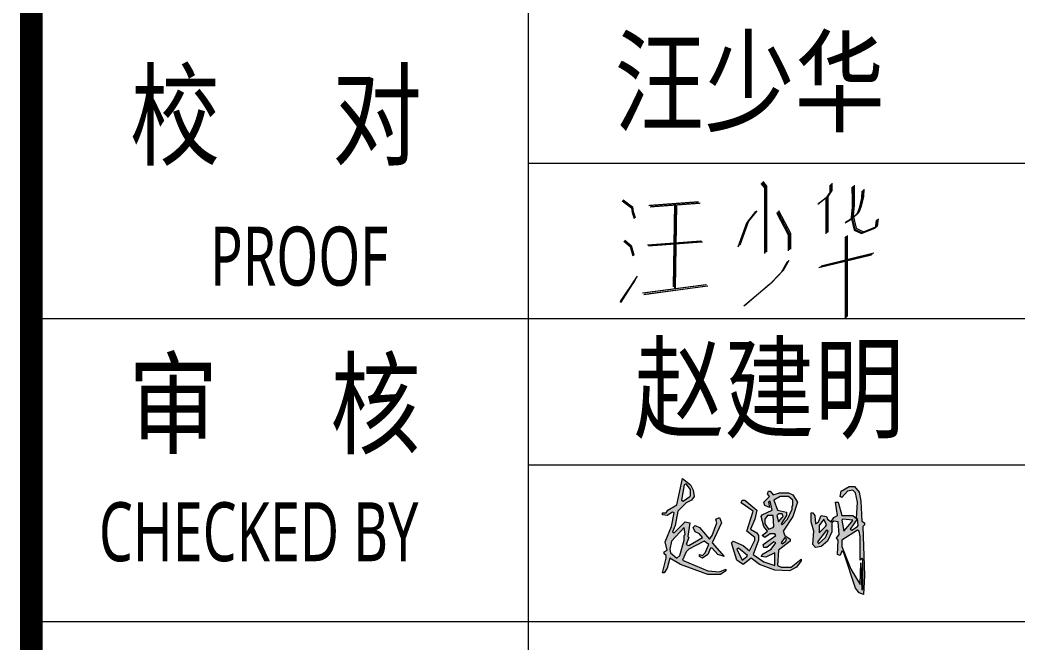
# Model space of a CAD drawing. Header units: inches. Extents: x -3733042 to -3643265, y 623859 to 997713.
# Drawn here: x -3653522 to -3649265, y 886123 to 888762 of the extents above; entities that cross this region are included whole.
import ezdxf
from ezdxf.enums import TextEntityAlignment as Align

# ---------------------------------------------------------------- set-up
doc = ezdxf.new("R2010")
doc.units = ezdxf.units.IN
doc.header["$LTSCALE"] = 1000
doc.header["$MEASUREMENT"] = 0
doc.linetypes.add('LENGSHUI', pattern=[22, 20, -1, 0, -1])
doc.layers.get('0').update_dxf_attribs({"lineweight": 18})
for name, color, linetype, lineweight in [('0-TK', 4, 'Continuous', 18), ('00签名', 7, 'LENGSHUI', 18), ('PUB_TITLE', 153, 'Continuous', 18)]:
    doc.layers.add(name, color=color, linetype=linetype, lineweight=lineweight)
doc.styles.add('-黑体', font='msyh.ttf', dxfattribs={"width": 0.7})

# ---------------------------------------------------------------- blocks, each defined once
blk = doc.blocks.new('A$C41BB26E9')
for p, q in [((782.5, 752.9), (802.8, 727.4)), ((787.3, 758), (807.6, 732.5)), ((794, 763), (814.2, 737.6)), ((807.6, 732.5), (807.6, 366.9)), ((814.2, 737.6), (814.2, 372)), ((1167.2, 743.3), (1167.2, 702.9)), ((1172, 748.3), (1172, 708)), ((1178.7, 753.4), (1178.7, 713.1)), ((1290.1, 732.4), (1291.6, 663)), ((1294.9, 737.5), (1296.4, 668.1)), ((1301.6, 742.6), (1303, 673.2)), ((802.8, 727.4), (802.8, 361.9)), ((1149.4, 674.8), (1105.5, 640.4)), ((1156.1, 679.9), (1112.2, 645.5)), ((1167.2, 702.9), (1144.7, 669.7)), ((1172, 708), (1149.4, 674.8)), ((1149.7, 675.2), (1149.7, 476.7)), ((1178.7, 713.1), (1156.1, 679.9)), ((1156.4, 680.2), (1156.4, 481.7)), ((1303, 673.2), (1302.3, 631.1)), ((1348.1, 674.8), (1335.5, 620.1)), ((1354.7, 679.8), (1342.2, 625.2)), ((1345.4, 709.9), (1343.3, 669.7)), ((1350.1, 715), (1348.1, 674.8)), ((1356.8, 720), (1354.7, 679.8)), ((8.4, 655.9), (60.8, 616.3)), ((11.7, 657.9), (64, 618.3)), ((13.7, 661.4), (66, 621.8)), ((60.8, 616.3), (64.9, 590.8)), ((64, 618.3), (68.1, 592.8)), ((66, 621.8), (70.1, 596.2)), ((158.3, 630.4), (432.3, 650.9)), ((161.6, 631.6), (435.5, 652.1)), ((166, 622.8), (440, 643.3)), ((169.3, 623.9), (443.3, 644.4)), ((300.8, 641.1), (292.8, 177)), ((304, 642.2), (296.1, 178.2)), ((308.5, 633.4), (300.6, 169.4)), ((311.8, 634.6), (303.9, 170.5)), ((1144.7, 669.7), (1100.7, 635.3)), ((1144.9, 670.1), (1144.9, 471.6)), ((1290.9, 621), (1285, 563.4)), ((1295.6, 626.1), (1289.7, 568.5)), ((1291.6, 663), (1290.9, 621)), ((1296.4, 668.1), (1295.6, 626.1)), ((1302.3, 631.1), (1296.4, 573.6)), ((1335.5, 620.1), (1322.2, 585.5)), ((1342.2, 625.2), (1328.9, 590.5)), ((1343.3, 669.7), (1330.7, 615.1)), ((64.9, 590.8), (76.1, 558.1)), ((68.1, 592.8), (79.3, 560.1)), ((70.1, 596.2), (81.3, 563.6)), ((748.2, 590.3), (702, 532)), ((753, 595.4), (706.8, 537.1)), ((759.7, 600.5), (713.5, 542.1)), ((869.7, 590.8), (935.4, 466.1)), ((874.4, 595.9), (940.2, 471.1)), ((881.1, 601), (946.8, 476.2)), ((1317.4, 580.4), (1273.9, 544.2)), ((1322.2, 585.5), (1278.6, 549.3)), ((1285, 563.4), (1302, 492.4)), ((1328.9, 590.5), (1285.3, 554.4)), ((1289.7, 568.5), (1306.8, 497.5)), ((1296.4, 573.6), (1313.4, 502.6)), ((1330.7, 615.1), (1317.4, 580.4)), ((702, 532), (653.4, 398.3)), ((706.8, 537.1), (658.1, 403.4)), ((713.5, 542.1), (664.8, 408.5)), ((1273.9, 544.2), (1250.2, 530.9)), ((1278.6, 549.3), (1255, 536)), ((1285.3, 554.4), (1261.7, 541.1)), ((1342.5, 472.7), (1421.6, 505.1)), ((1347.3, 477.7), (1426.3, 510.2)), ((1354, 482.8), (1433, 515.3)), ((1421.6, 505.1), (1426.7, 545.7)), ((1426.3, 510.2), (1431.5, 550.8)), ((1433, 515.3), (1438.2, 555.9)), ((935.4, 466.1), (935.4, 376.7)), ((940.2, 471.1), (940.2, 381.8)), ((946.8, 476.2), (946.8, 386.9)), ((1251.7, 453), (1252.2, 0)), ((1256.4, 458.1), (1257, 5.1)), ((1263.1, 463.2), (1263.7, 10.2)), ((1302, 492.4), (1342.5, 472.7)), ((1306.8, 497.5), (1347.3, 477.7)), ((1313.4, 502.6), (1354, 482.8)), ((17.9, 431.4), (53.6, 401.8)), ((21.1, 433.3), (56.9, 403.7)), ((23.1, 436.8), (58.8, 407.2)), ((53.6, 401.8), (69, 349.7)), ((56.9, 403.7), (72.2, 351.7)), ((58.8, 407.2), (74.2, 355.1)), ((150.1, 409.6), (447.6, 431.8)), ((153.4, 410.7), (450.9, 432.9)), ((156, 404.6), (453.5, 426.9)), ((159.3, 405.8), (456.8, 428)), ((1106.3, 283.6), (1399.8, 355.3)), ((1111.1, 288.6), (1404.6, 360.3)), ((1117.8, 293.7), (1411.2, 365.4)), ((926.2, 312.4), (895.9, 256.6)), ((931, 317.5), (900.7, 261.7)), ((937.6, 322.5), (907.4, 266.7)), ((0.4, 95.1), (94.8, 235.1)), ((895.9, 256.6), (827.7, 186.6)), ((900.7, 261.7), (832.5, 191.7)), ((907.4, 266.7), (839.2, 196.8)), ((0, 89.3), (78.2, 210.8)), ((3.2, 91.3), (81.4, 212.8)), ((5.2, 94.8), (83.4, 216.3)), ((58.4, 180.4), (73.8, 204.9)), ((61.7, 182.3), (77, 206.8)), ((63.6, 185.8), (79, 210.3)), ((123, 141.9), (475.4, 188.5)), ((126.3, 143), (478.7, 189.7)), ((130.7, 134.2), (483.1, 180.9)), ((134, 135.4), (486.4, 182)), ((827.7, 186.6), (687.4, 67.8)), ((832.5, 191.7), (692.2, 72.9)), ((839.2, 196.8), (698.9, 77.9))]:
    blk.add_line(p, q)

msp = doc.modelspace()

# ---------------------------------------------------------------- hatches: boundary and pattern name
at = {"layer": '00签名', "linetype": 'Continuous'}
h = msp.add_hatch(color=256, dxfattribs=at)
h.paths.add_polyline_path([(-3650700.4, 886715.6), (-3650677.4, 886727.1), (-3650665.8, 886742.5), (-3650669.7, 886769.4), (-3650681.2, 886792.4), (-3650715.8, 886819.3), (-3650738.8, 886707.9), (-3650777.2, 886684.9), (-3650784.9, 886673.4), (-3650800.2, 886673.4), (-3650800.2, 886665.7), (-3650781, 886661.8), (-3650758, 886677.2), (-3650750.3, 886673.4), (-3650761.8, 886615.8), (-3650788.7, 886550.5), (-3650781, 886515.9), (-3650792.6, 886508.2), (-3650792.6, 886500.6), (-3650784.9, 886492.9), (-3650784.9, 886481.4), (-3650800.2, 886419.9), (-3650792.6, 886419.9), (-3650781, 886439.1), (-3650769.5, 886481.4), (-3650723.4, 886454.5), (-3650608.2, 886412.2), (-3650554.5, 886412.2), (-3650531.4, 886427.6), (-3650531.4, 886435.3), (-3650558.3, 886423.8), (-3650608.2, 886427.6), (-3650715.8, 886473.7), (-3650700.4, 886508.2), (-3650688.9, 886519.8), (-3650623.6, 886554.3), (-3650604.4, 886539), (-3650619.8, 886504.4), (-3650631.3, 886492.9), (-3650642.8, 886496.7), (-3650642.8, 886489), (-3650631.3, 886481.4), (-3650608.2, 886496.7), (-3650596.7, 886523.6), (-3650589, 886523.6), (-3650566, 886496.7), (-3650539.1, 886489), (-3650589, 886546.6), (-3650550.6, 886631.1), (-3650558.3, 886654.2), (-3650573.7, 886646.5), (-3650569.8, 886631.1), (-3650589, 886577.4), (-3650600.6, 886562), (-3650642.8, 886611.9), (-3650662, 886619.6), (-3650669.7, 886611.9), (-3650662, 886592.7), (-3650642.8, 886585), (-3650631.3, 886569.7), (-3650688.9, 886535.1), (-3650700.4, 886539), (-3650688.9, 886569.7), (-3650692.7, 886573.5), (-3650685, 886631.1), (-3650704.2, 886635), (-3650750.3, 886588.9), (-3650758, 886592.7), (-3650746.5, 886619.6), (-3650735, 886681)], flags=0)
h.paths.add_polyline_path([(-3650719.6, 886727.1), (-3650708.1, 886792.4), (-3650700.4, 886796.2), (-3650681.2, 886773.2), (-3650681.2, 886746.3), (-3650685, 886742.5), (-3650711.9, 886723.3)], flags=0)
h.paths.add_polyline_path([(-3650708.1, 886611.9), (-3650704.2, 886581.2), (-3650708.1, 886577.4), (-3650708.1, 886558.2), (-3650727.3, 886492.9), (-3650738.8, 886481.4), (-3650765.7, 886504.4), (-3650769.5, 886519.8), (-3650761.8, 886554.3)], flags=0)
h = msp.add_hatch(color=256, dxfattribs=at)
h.paths.add_polyline_path([(-3650247.3, 886750.2), (-3650266.5, 886757.8), (-3650304.9, 886757.8), (-3650331.8, 886750.2), (-3650343.3, 886765.5), (-3650351, 886765.5), (-3650354.8, 886754), (-3650347.1, 886742.5), (-3650370.2, 886719.4), (-3650366.3, 886704.1), (-3650347.1, 886696.4), (-3650351, 886719.4), (-3650343.3, 886723.3), (-3650335.6, 886684.9), (-3650377.8, 886665.7), (-3650381.7, 886658), (-3650370.2, 886615.8), (-3650354.8, 886596.6), (-3650377.8, 886577.4), (-3650366.3, 886569.7), (-3650343.3, 886585), (-3650324.1, 886585), (-3650320.2, 886577.4), (-3650374, 886539), (-3650370.2, 886527.4), (-3650358.6, 886527.4), (-3650327.9, 886550.5), (-3650320.2, 886546.6), (-3650339.4, 886519.8), (-3650374, 886500.6), (-3650381.7, 886489), (-3650362.5, 886485.2), (-3650324.1, 886504.4), (-3650324.1, 886450.6), (-3650370.2, 886466), (-3650416.2, 886496.7), (-3650393.2, 886558.2), (-3650393.2, 886577.4), (-3650400.9, 886588.9), (-3650427.8, 886604.2), (-3650408.6, 886646.5), (-3650400.9, 886684.9), (-3650450.8, 886727.1), (-3650462.3, 886727.1), (-3650466.2, 886715.6), (-3650416.2, 886681), (-3650443.1, 886596.6), (-3650408.6, 886569.7), (-3650408.6, 886558.2), (-3650431.6, 886512.1), (-3650458.5, 886535.1), (-3650500.7, 886554.3), (-3650508.4, 886546.6), (-3650485.4, 886473.7), (-3650458.5, 886454.5), (-3650423.9, 886481.4), (-3650389.4, 886454.5), (-3650324.1, 886431.4), (-3650262.6, 886427.6), (-3650231.9, 886443), (-3650212.7, 886469.8), (-3650212.7, 886477.5), (-3650255, 886443), (-3650297.2, 886443), (-3650312.6, 886450.6), (-3650308.7, 886515.9), (-3650258.8, 886554.3), (-3650258.8, 886562), (-3650281.8, 886577.4), (-3650289.5, 886596.6), (-3650247.3, 886658), (-3650228.1, 886719.4)], flags=0)
h.paths.add_polyline_path([(-3650327.9, 886727.1), (-3650301, 886742.5), (-3650266.5, 886742.5), (-3650247.3, 886727.1), (-3650247.3, 886704.1), (-3650251.1, 886700.2), (-3650251.1, 886688.7), (-3650270.3, 886646.5), (-3650293.4, 886623.4), (-3650297.2, 886627.3), (-3650274.2, 886661.8), (-3650274.2, 886677.2), (-3650312.6, 886684.9)], flags=0)
h.paths.add_polyline_path([(-3650331.8, 886661.8), (-3650327.9, 886615.8), (-3650331.8, 886611.9), (-3650351, 886604.2), (-3650366.3, 886627.3), (-3650366.3, 886646.5), (-3650354.8, 886661.8)], flags=0)
h.paths.add_polyline_path([(-3650308.7, 886669.5), (-3650293.4, 886669.5), (-3650289.5, 886658), (-3650293.4, 886654.2), (-3650308.7, 886635), (-3650316.4, 886661.8)], flags=0)
h.paths.add_polyline_path([(-3650281.8, 886569.7), (-3650274.2, 886562), (-3650278, 886554.3), (-3650293.4, 886542.8), (-3650297.2, 886546.6)], flags=0)
h.paths.add_polyline_path([(-3650477.7, 886523.6), (-3650439.3, 886492.9), (-3650443.1, 886489), (-3650462.3, 886473.7), (-3650485.4, 886519.8)], flags=0)
h.paths.add_polyline_path([(-3650055.3, 886719.4), (-3650066.8, 886719.4), (-3650059.1, 886661.8), (-3650074.5, 886654.2), (-3650086, 886635), (-3650101.4, 886646.5), (-3650105.2, 886658), (-3650128.2, 886661.8), (-3650139.8, 886635), (-3650151.3, 886627.3), (-3650155.1, 886661.8), (-3650162.8, 886673.4), (-3650170.5, 886673.4), (-3650170.5, 886635), (-3650159, 886596.6), (-3650162.8, 886539), (-3650151.3, 886527.4), (-3650128.2, 886531.3), (-3650101.4, 886554.3), (-3650082.2, 886592.7), (-3650082.2, 886631.1), (-3650074.5, 886638.8), (-3650055.3, 886635), (-3650051.4, 886581.2), (-3650063, 886565.8), (-3650055.3, 886558.2), (-3650059.1, 886496.7), (-3650047.6, 886492.9), (-3650039.9, 886512.1), (-3650032.2, 886504.4), (-3649982.3, 886354.6), (-3649967, 886335.4), (-3649947.8, 886327.8), (-3649943.9, 886408.4), (-3649951.6, 886615.8), (-3649943.9, 886623.4), (-3649943.9, 886631.1), (-3649955.4, 886638.8), (-3649959.3, 886723.3), (-3649967, 886761.7), (-3649986.2, 886784.7), (-3650009.2, 886784.7), (-3650043.8, 886765.5), (-3650047.6, 886742.5), (-3650039.9, 886738.6), (-3650016.9, 886765.5), (-3649993.8, 886769.4), (-3649982.3, 886757.8), (-3649974.6, 886719.4), (-3649978.5, 886650.3), (-3649993.8, 886661.8), (-3650039.9, 886661.8)], flags=0)
h.paths.add_polyline_path([(-3650036.1, 886646.5), (-3649993.8, 886642.6), (-3649997.7, 886635), (-3650032.2, 886596.6), (-3650039.9, 886642.6)], flags=0)
h.paths.add_polyline_path([(-3650105.2, 886623.4), (-3650109, 886615.8), (-3650135.9, 886588.9), (-3650135.9, 886619.6), (-3650116.7, 886646.5)], flags=0)
h.paths.add_polyline_path([(-3649974.6, 886650.3), (-3649970.8, 886619.6), (-3649974.6, 886615.8), (-3649997.7, 886600.4), (-3650005.4, 886604.2)], flags=0)
h.paths.add_polyline_path([(-3650097.5, 886596.6), (-3650101.4, 886588.9), (-3650109, 886569.7), (-3650139.8, 886542.8), (-3650143.6, 886550.5), (-3650105.2, 886600.4)], flags=0)
h.paths.add_polyline_path([(-3649974.6, 886600.4), (-3649967, 886596.6), (-3649963.1, 886573.5), (-3649963.1, 886473.7), (-3649955.4, 886481.4), (-3649951.6, 886477.5), (-3649951.6, 886350.8), (-3649955.4, 886347), (-3649959.3, 886462.2), (-3649963.1, 886370), (-3650001.5, 886435.3), (-3650039.9, 886531.3), (-3650039.9, 886558.2)], flags=0)

# ---------------------------------------------------------------- linework, layer by layer
at = {"layer": '0-TK'}
msp.add_lwpolyline([(-3653474.1, 879912.6, 96, 96, 0), (-3653474.1, 937312.6, 96, 96, 0)], format="xyseb", dxfattribs=at)
at = {"layer": '00签名', "linetype": 'Continuous'}
for points in [[(-3650531.4, 886435.3), (-3650531.4, 886427.6), (-3650554.5, 886412.2), (-3650608.2, 886412.2), (-3650723.4, 886454.5), (-3650769.5, 886481.4), (-3650781, 886439.1), (-3650792.6, 886419.9), (-3650800.2, 886419.9), (-3650784.9, 886481.4), (-3650784.9, 886492.9), (-3650792.6, 886500.6), (-3650792.6, 886508.2), (-3650781, 886515.9), (-3650788.7, 886550.5), (-3650761.8, 886615.8), (-3650750.3, 886673.4), (-3650758, 886677.2), (-3650781, 886661.8), (-3650800.2, 886665.7), (-3650800.2, 886673.4), (-3650784.9, 886673.4), (-3650777.2, 886684.9), (-3650738.8, 886707.9), (-3650715.8, 886819.3), (-3650681.2, 886792.4), (-3650669.7, 886769.4), (-3650665.8, 886742.5), (-3650677.4, 886727.1), (-3650700.4, 886715.6), (-3650735, 886681), (-3650746.5, 886619.6), (-3650758, 886592.7), (-3650750.3, 886588.9), (-3650704.2, 886635), (-3650685, 886631.1), (-3650692.7, 886573.5), (-3650688.9, 886569.7), (-3650700.4, 886539), (-3650688.9, 886535.1), (-3650631.3, 886569.7), (-3650642.8, 886585), (-3650662, 886592.7), (-3650669.7, 886611.9), (-3650662, 886619.6), (-3650642.8, 886611.9), (-3650600.6, 886562), (-3650589, 886577.4), (-3650569.8, 886631.1), (-3650573.7, 886646.5), (-3650558.3, 886654.2), (-3650550.6, 886631.1), (-3650589, 886546.6), (-3650539.1, 886489), (-3650566, 886496.7), (-3650589, 886523.6), (-3650596.7, 886523.6), (-3650608.2, 886496.7), (-3650631.3, 886481.4), (-3650642.8, 886489), (-3650642.8, 886496.7), (-3650631.3, 886492.9), (-3650619.8, 886504.4), (-3650604.4, 886539), (-3650623.6, 886554.3), (-3650688.9, 886519.8), (-3650700.4, 886508.2), (-3650715.8, 886473.7), (-3650608.2, 886427.6), (-3650558.3, 886423.8), (-3650531.4, 886435.3)], [(-3650685, 886742.5), (-3650681.2, 886746.3), (-3650681.2, 886773.2), (-3650700.4, 886796.2), (-3650708.1, 886792.4), (-3650719.6, 886727.1), (-3650711.9, 886723.3), (-3650685, 886742.5)], [(-3649943.9, 886631.1), (-3649943.9, 886623.4), (-3649951.6, 886615.8), (-3649943.9, 886408.4), (-3649947.8, 886327.8), (-3649967, 886335.4), (-3649982.3, 886354.6), (-3650032.2, 886504.4), (-3650039.9, 886512.1), (-3650047.6, 886492.9), (-3650059.1, 886496.7), (-3650055.3, 886558.2), (-3650063, 886565.8), (-3650051.4, 886581.2), (-3650055.3, 886635), (-3650074.5, 886638.8), (-3650082.2, 886631.1), (-3650082.2, 886592.7), (-3650101.4, 886554.3), (-3650128.2, 886531.3), (-3650151.3, 886527.4), (-3650162.8, 886539), (-3650159, 886596.6), (-3650170.5, 886635), (-3650170.5, 886673.4), (-3650162.8, 886673.4), (-3650155.1, 886661.8), (-3650151.3, 886627.3), (-3650139.8, 886635), (-3650128.2, 886661.8), (-3650105.2, 886658), (-3650101.4, 886646.5), (-3650086, 886635), (-3650074.5, 886654.2), (-3650059.1, 886661.8), (-3650066.8, 886719.4), (-3650055.3, 886719.4), (-3650039.9, 886661.8), (-3649993.8, 886661.8), (-3649978.5, 886650.3), (-3649974.6, 886719.4), (-3649982.3, 886757.8), (-3649993.8, 886769.4), (-3650016.9, 886765.5), (-3650039.9, 886738.6), (-3650047.6, 886742.5), (-3650043.8, 886765.5), (-3650009.2, 886784.7), (-3649986.2, 886784.7), (-3649967, 886761.7), (-3649959.3, 886723.3), (-3649955.4, 886638.8), (-3649943.9, 886631.1)], [(-3650212.7, 886477.5), (-3650212.7, 886469.8), (-3650231.9, 886443), (-3650262.6, 886427.6), (-3650324.1, 886431.4), (-3650389.4, 886454.5), (-3650423.9, 886481.4), (-3650458.5, 886454.5), (-3650485.4, 886473.7), (-3650508.4, 886546.6), (-3650500.7, 886554.3), (-3650458.5, 886535.1), (-3650431.6, 886512.1), (-3650408.6, 886558.2), (-3650408.6, 886569.7), (-3650443.1, 886596.6), (-3650416.2, 886681), (-3650466.2, 886715.6), (-3650462.3, 886727.1), (-3650450.8, 886727.1), (-3650400.9, 886684.9), (-3650408.6, 886646.5), (-3650427.8, 886604.2), (-3650400.9, 886588.9), (-3650393.2, 886577.4), (-3650393.2, 886558.2), (-3650416.2, 886496.7), (-3650370.2, 886466), (-3650324.1, 886450.6), (-3650324.1, 886504.4), (-3650362.5, 886485.2), (-3650381.7, 886489), (-3650374, 886500.6), (-3650339.4, 886519.8), (-3650320.2, 886546.6), (-3650327.9, 886550.5), (-3650358.6, 886527.4), (-3650370.2, 886527.4), (-3650374, 886539), (-3650320.2, 886577.4), (-3650324.1, 886585), (-3650343.3, 886585), (-3650366.3, 886569.7), (-3650377.8, 886577.4), (-3650354.8, 886596.6), (-3650370.2, 886615.8), (-3650381.7, 886658), (-3650377.8, 886665.7), (-3650335.6, 886684.9), (-3650343.3, 886723.3), (-3650351, 886719.4), (-3650347.1, 886696.4), (-3650366.3, 886704.1), (-3650370.2, 886719.4), (-3650347.1, 886742.5), (-3650354.8, 886754), (-3650351, 886765.5), (-3650343.3, 886765.5), (-3650331.8, 886750.2), (-3650304.9, 886757.8), (-3650266.5, 886757.8), (-3650247.3, 886750.2), (-3650228.1, 886719.4), (-3650247.3, 886658), (-3650289.5, 886596.6), (-3650281.8, 886577.4), (-3650258.8, 886562), (-3650258.8, 886554.3), (-3650308.7, 886515.9), (-3650312.6, 886450.6), (-3650297.2, 886443), (-3650255, 886443), (-3650212.7, 886477.5)], [(-3650251.1, 886700.2), (-3650247.3, 886704.1), (-3650247.3, 886727.1), (-3650266.5, 886742.5), (-3650301, 886742.5), (-3650327.9, 886727.1), (-3650312.6, 886684.9), (-3650274.2, 886677.2), (-3650274.2, 886661.8), (-3650297.2, 886627.3), (-3650293.4, 886623.4), (-3650270.3, 886646.5), (-3650251.1, 886688.7), (-3650251.1, 886700.2)], [(-3650331.8, 886611.9), (-3650327.9, 886615.8), (-3650331.8, 886661.8), (-3650354.8, 886661.8), (-3650366.3, 886646.5), (-3650366.3, 886627.3), (-3650351, 886604.2), (-3650331.8, 886611.9)], [(-3650293.4, 886654.2), (-3650289.5, 886658), (-3650293.4, 886669.5), (-3650308.7, 886669.5), (-3650316.4, 886661.8), (-3650308.7, 886635), (-3650293.4, 886654.2)], [(-3650109, 886615.8), (-3650105.2, 886623.4), (-3650116.7, 886646.5), (-3650135.9, 886619.6), (-3650135.9, 886588.9), (-3650109, 886615.8)], [(-3649997.7, 886635), (-3649993.8, 886642.6), (-3650036.1, 886646.5), (-3650039.9, 886642.6), (-3650032.2, 886596.6), (-3649997.7, 886635)], [(-3649974.6, 886615.8), (-3649970.8, 886619.6), (-3649974.6, 886650.3), (-3650005.4, 886604.2), (-3649997.7, 886600.4), (-3649974.6, 886615.8)], [(-3650708.1, 886577.4), (-3650704.2, 886581.2), (-3650708.1, 886611.9), (-3650761.8, 886554.3), (-3650769.5, 886519.8), (-3650765.7, 886504.4), (-3650738.8, 886481.4), (-3650727.3, 886492.9), (-3650708.1, 886558.2), (-3650708.1, 886577.4)], [(-3650101.4, 886588.9), (-3650097.5, 886596.6), (-3650105.2, 886600.4), (-3650143.6, 886550.5), (-3650139.8, 886542.8), (-3650109, 886569.7), (-3650101.4, 886588.9)], [(-3649955.4, 886347), (-3649951.6, 886350.8), (-3649951.6, 886477.5), (-3649955.4, 886481.4), (-3649963.1, 886473.7), (-3649963.1, 886573.5), (-3649967, 886596.6), (-3649974.6, 886600.4), (-3650039.9, 886558.2), (-3650039.9, 886531.3), (-3650001.5, 886435.3), (-3649963.1, 886370), (-3649959.3, 886462.2), (-3649955.4, 886347)], [(-3650278, 886554.3), (-3650274.2, 886562), (-3650281.8, 886569.7), (-3650297.2, 886546.6), (-3650293.4, 886542.8), (-3650278, 886554.3)], [(-3650443.1, 886489), (-3650439.3, 886492.9), (-3650477.7, 886523.6), (-3650485.4, 886519.8), (-3650462.3, 886473.7), (-3650443.1, 886489)]]:
    msp.add_lwpolyline(points, dxfattribs=at)
at = {"layer": 'PUB_TITLE'}
for p, q in [((-3651369.3, 892696.7), (-3651369.3, 879912.6)), ((-3651369.3, 888155), (-3649264.6, 888155)), ((-3653474.1, 887496.7), (-3649264.6, 887496.7)), ((-3651369.3, 886877.5), (-3649264.6, 886877.5)), ((-3653474.1, 886212.6), (-3649264.6, 886212.6))]:
    msp.add_line(p, q, dxfattribs=at)

# ---------------------------------------------------------------- block references
at = {"xscale": 0.76, "yscale": 0.76, "zscale": 0.76}
msp.add_blockref('A$C41BB26E9', (-3650977.9, 887497.4), dxfattribs=at)

# ---------------------------------------------------------------- texts
at = {"style": '-黑体'}
for s, height, width, p in [('汪少华', 350, 0.8, (-3651004.1, 888499.5)), ('PROOF', 250, 0.7, (-3652716.4, 887761.3)), ('赵建明', 350, 0.8, (-3650920.7, 887201.2))]:
    msp.add_text(s, height=height, dxfattribs=dict(at, width=width)).set_placement(p, align=Align.MIDDLE_LEFT)
at = {"attachment_point": 4, "style": '-黑体'}
for s, insert, char_height, width in [('{\\W0.8;校     对}', (-3653056.7, 888338.6), 350, 1917.547), ('{\\W0.8;审     核}', (-3653063.8, 887115.2), 350, 1898.944), ('CHECKED BY', (-3653188.2, 886592), 250, 2109.391)]:
    msp.add_mtext(s, dxfattribs=dict(at, insert=insert, char_height=char_height, width=width))

doc.saveas('drawing.dxf')
